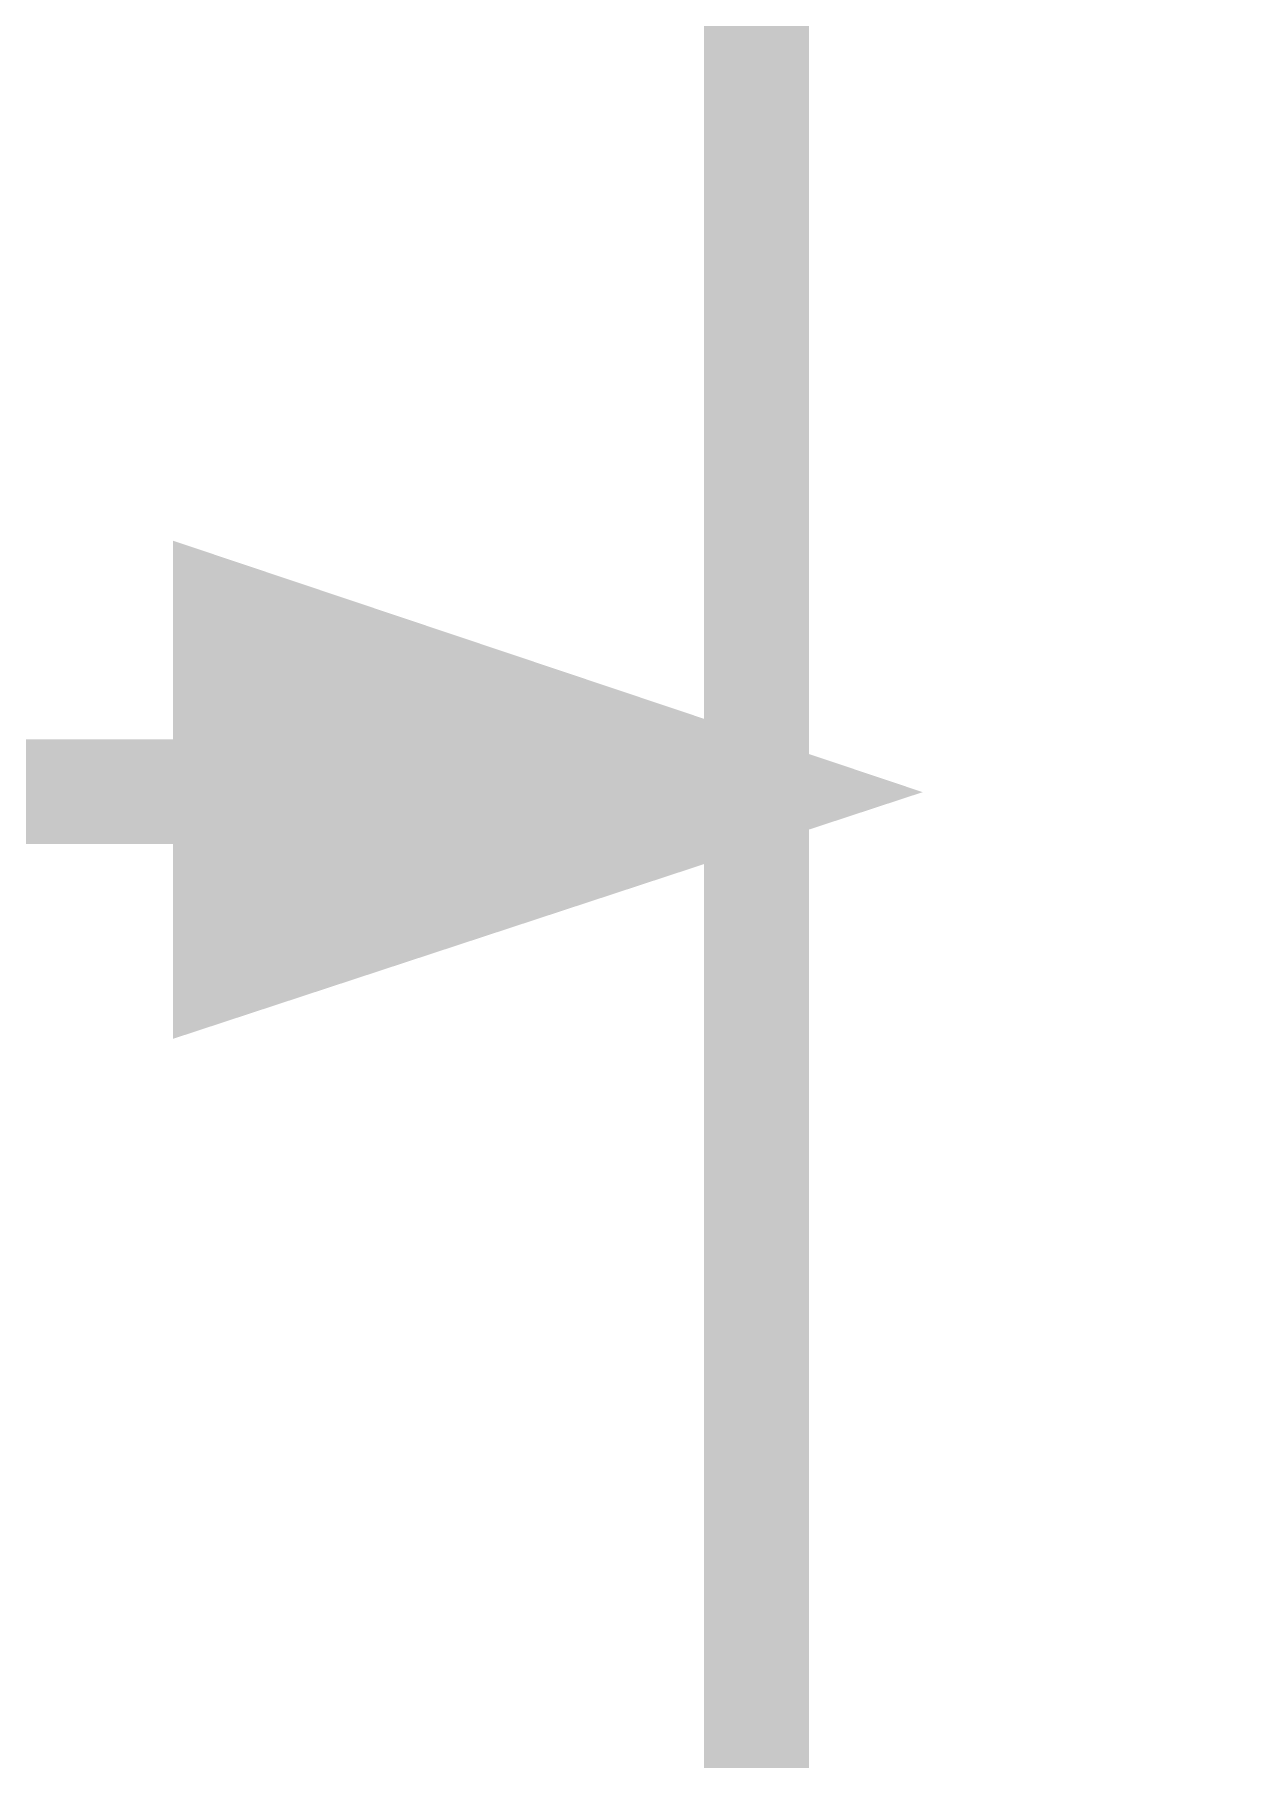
# Model space of a CAD drawing. Header units: inches. Extents: x 0 to 16.9, y 0 to 11.7.
# Drawn here: x 2.7398 to 2.8763, y 1.6111 to 1.8054 of the extents above; entities that cross this region are included whole.
import ezdxf

# ---------------------------------------------------------------- set-up
doc = ezdxf.new("R2010")
doc.units = ezdxf.units.IN
doc.header["$MEASUREMENT"] = 0
doc.layers.add('Sheet', color=255, linetype='Continuous')

msp = doc.modelspace()

# ---------------------------------------------------------------- linework, layer by layer
at = {"layer": 'Sheet'}
for points in [[(2.8211, 2.82021, 0.0118, 0.0118, 0), (4.22066, 2.82021, 0.0118, 0.0118, 0), (4.22066, 0.92026, 0.0118, 0.0118, 0), (2.8211, 0.92026, 0.0118, 0.0118, 0), (2.8211, 2.82021, 0.0118, 0.0118, 0)], [(2.8211, 2.82021, 0.0039, 0.0039, 0), (2.8211, 0.92026, 0.0039, 0.0039, 0), (4.22066, 0.92026, 0.0039, 0.0039, 0), (4.22066, 2.82021, 0.0039, 0.0039, 0), (2.8211, 2.82021, 0.0039, 0.0039, 0), (2.8211, 2.82021, 0.0039, 0.0039, 0)], [(2.76131, 1.7402, 0.0118, 0.0118, 0), (2.8211, 1.72014, 0.0118, 0.0118, 0), (2.76131, 1.70046, 0.0118, 0.0118, 0), (2.76131, 1.7402, 0.0118, 0.0118, 0)], [(2.76131, 1.7402, 0.0039, 0.0039, 0), (2.8211, 1.72014, 0.0039, 0.0039, 0), (2.76131, 1.70046, 0.0039, 0.0039, 0), (2.76131, 1.7402, 0.0039, 0.0039, 0)]]:
    msp.add_lwpolyline(points, format="xyseb", close=True, dxfattribs=at)
msp.add_lwpolyline([(2.8211, 1.72014, 0.0118, 0.0118, 0), (2.62127, 1.72014, 0.0118, 0.0118, 0)], format="xyseb", dxfattribs=at)
msp.add_solid([(2.75774, 1.69776), (2.82586, 1.72047), (2.75774, 1.74318)], dxfattribs=at)

doc.saveas('drawing.dxf')
